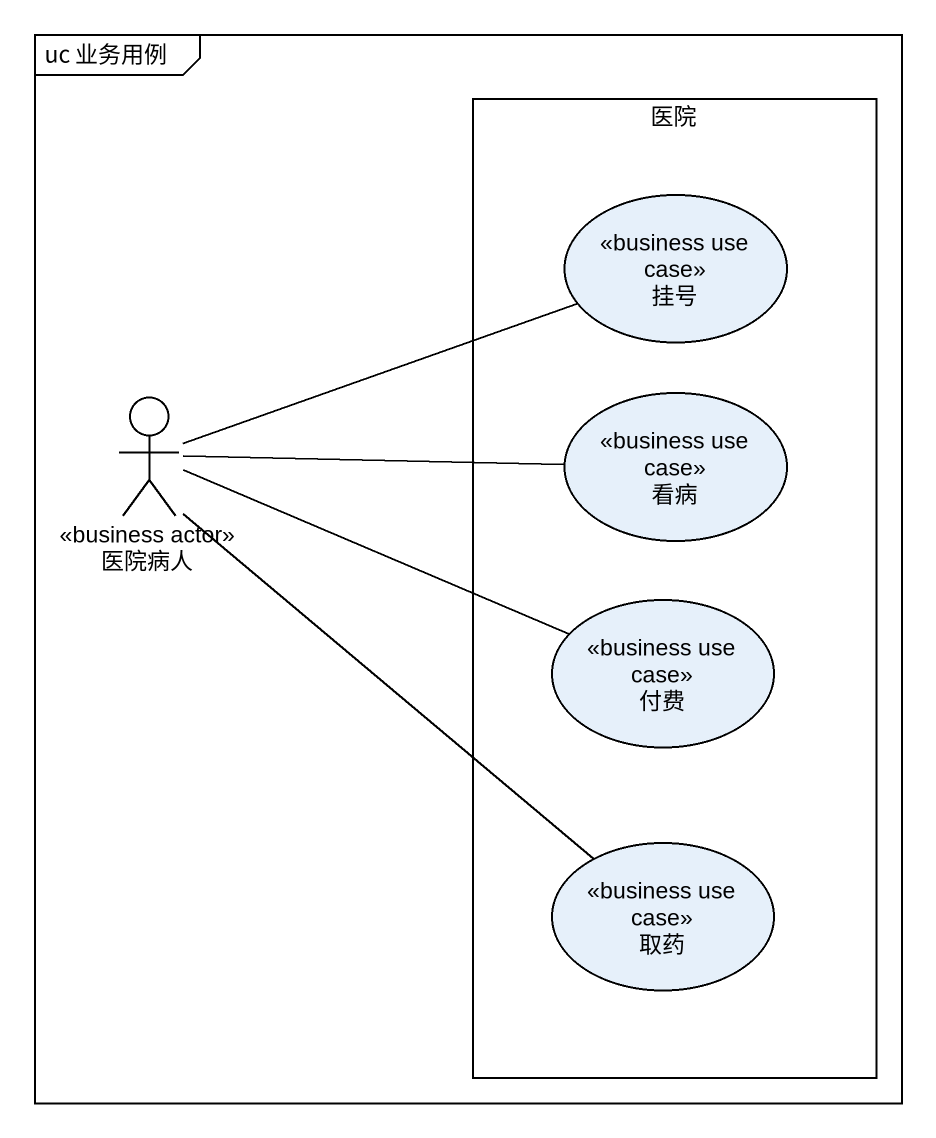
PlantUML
@startuml
mainframe uc 业务用例
rectangle 医院 {
  usecase 挂号 <<business use case>>
  usecase 看病 <<business use case>>
  usecase 付费 <<business use case>>
  usecase 取药 <<business use case>>
}
actor 医院病人 <<business actor>>
医院病人 -right- 挂号
医院病人 -right- 看病
医院病人 -right- 付费
医院病人 -- 取药
@enduml
